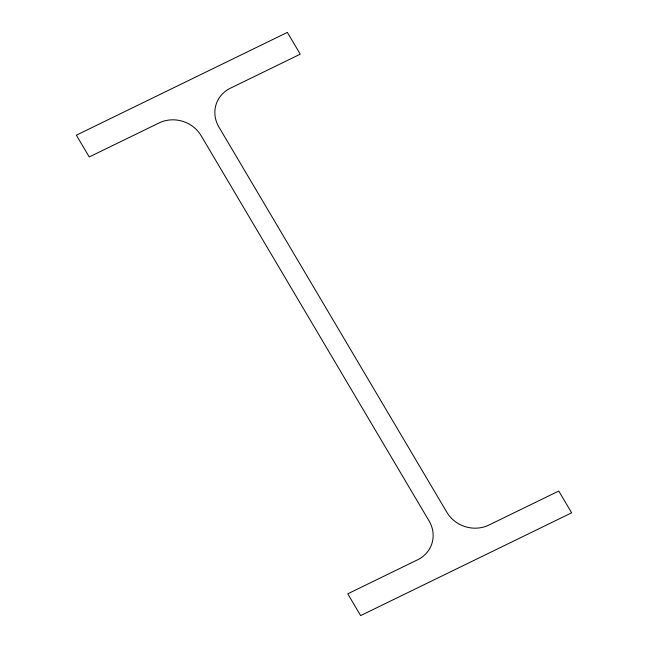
<?xml version="1.0" encoding="UTF-8"?>
<svg xmlns="http://www.w3.org/2000/svg" width="648" height="648" viewBox="0 0 648 648"><rect width="100%" height="100%" fill="white"/><g stroke="black" fill="none" stroke-linecap="round" stroke-linejoin="round"><path stroke-width="0.97" d="M287.356 32.4L76.367 135.181L89.254 156.954L159.125 122.926A31.023 28.601 19 0 1 201.107 135.659L429.114 521A31.023 28.601 19 0 1 417.62 559.791L347.757 593.819L360.644 615.6L571.633 512.819L558.746 491.046L488.875 525.074A31.023 28.601 19 0 1 446.893 512.341L218.886 127A31.023 28.601 19 0 1 230.38 88.209L300.243 54.181L287.356 32.4"/></g></svg>
